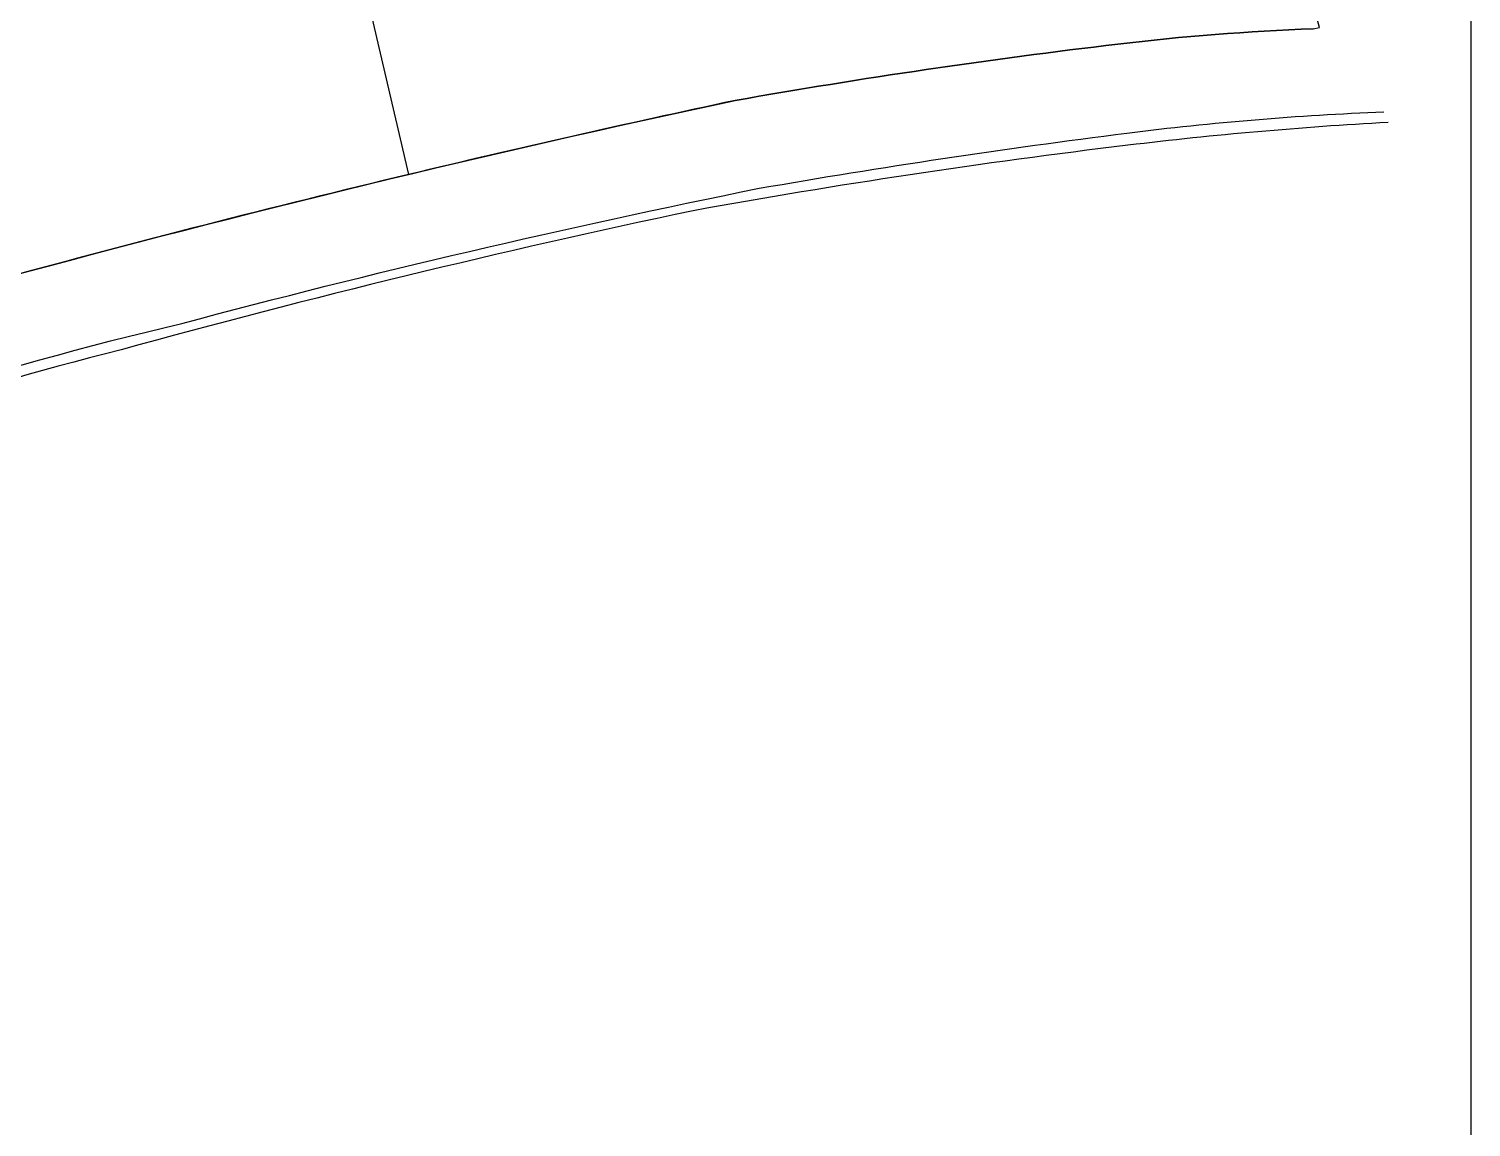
# Model space of a CAD drawing. Header units: millimetres. Extents: x 441061 to 442903, y 4515148 to 4515613.
# Drawn here: x 442228.94 to 442251.09, y 4515546.27 to 4515563.14 of the extents above; entities that cross this region are included whole.
import ezdxf

# ---------------------------------------------------------------- set-up
doc = ezdxf.new("R2010")
doc.units = ezdxf.units.MM
doc.layers.add('01_cartela', color=6, linetype='Continuous', plot=False)
doc.layers.add('01_piscinas', color=254, linetype='Continuous')

msp = doc.modelspace()

# ---------------------------------------------------------------- linework, layer by layer
at = {"layer": '01_cartela', "color": 3, "elevation": 0}
msp.add_lwpolyline([(442108.111, 4515612.944), (442108.111, 4515512.447), (442251.088, 4515512.447), (442251.088, 4515612.944)], close=True, dxfattribs=at)
at = {"layer": '01_piscinas'}
for p, q in [((442229.952, 4515581.456), (442234.769, 4515560.905)), ((442248.663, 4515563.142), (442248.759, 4515563.16))]:
    msp.add_line(p, q, dxfattribs=at)
for points in [[(442187.787, 4515539.274), (442198.31, 4515545.081), (442205.309, 4515548.954, -0.013397), (442214.677, 4515553.929, -0.04126), (442228.511, 4515559.301, -0.013987), (442239.784, 4515562.042, -0.013983), (442245.659, 4515562.907, -0.020078), (442248.663, 4515563.142), (442248.759, 4515563.16), (442247.974, 4515566.003), (442247.352, 4515570.037), (442246.769, 4515574.932), (442247.095, 4515587.287), (442247.296, 4515601.364), (442247.423, 4515607.428), (442247.297, 4515607.443), (442236.359, 4515608.049), (442227.524, 4515608.587, 0.022373), (442217.549, 4515608.929, 0.031319), (442206.721, 4515608.135, 0.030707), (442196.252, 4515606.098, -0.006248)], [(442188.16, 4515537.896), (442198.978, 4515543.88), (442204.956, 4515547.193, -0.008549), (442209.582, 4515549.77, -0.009625), (442213.843, 4515551.992, -0.031041), (442222.717, 4515555.868, -0.039306), (442231.284, 4515558.616, -0.015472), (442240.154, 4515560.692, -0.011587), (442245.801, 4515561.54, -0.021604), (442249.747, 4515561.867)], [(442249.811, 4515561.704, 0.016078), (442245.816, 4515561.353, 0.014889), (442239.14, 4515560.347, 0.015308), (442230.353, 4515558.211, 0.035254), (442222.78, 4515555.712, 0.03043), (442213.922, 4515551.825, 0.013419), (442205.03, 4515547.051), (442199.064, 4515543.723), (442187.283, 4515537.246)]]:
    msp.add_lwpolyline(points, format="xyb", dxfattribs=at)
for centre, radius, start, end in [((442250.086, 4515525.635), 37.534, 92.1726, 96.7735), ((442258.185, 4515457.453), 106.195, 96.77354, 99.97789), ((442283.131, 4515359.218), 207.404, 102.06345, 103.48415), ((442283.131, 4515359.218), 207.404, 103.48415, 105.26879)]:
    msp.add_arc(centre, radius, start, end, dxfattribs=at)

doc.saveas('drawing.dxf')
